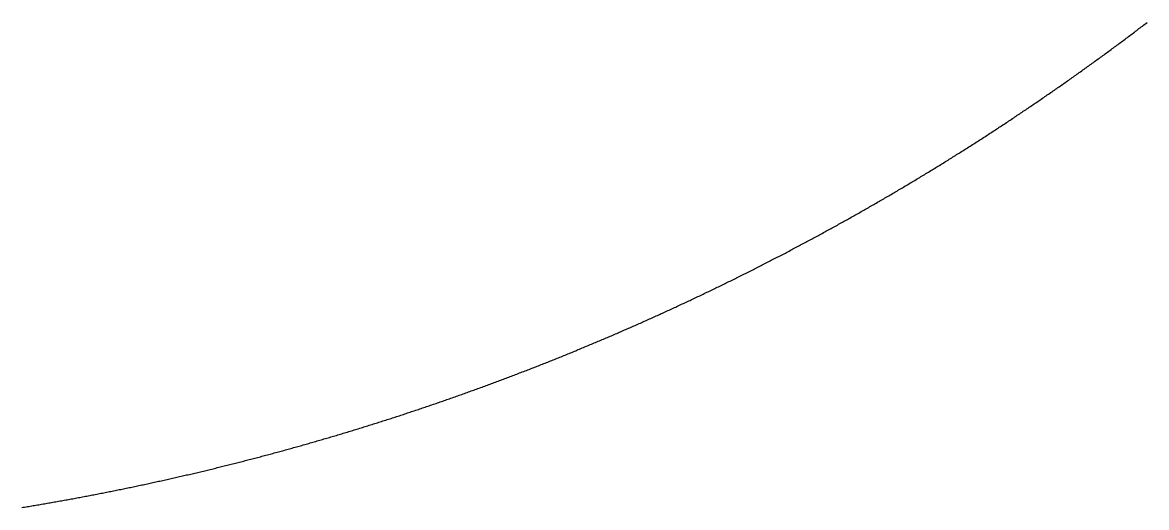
# Model space of a CAD drawing. Extents: x 6805096 to 46905100, y -25788412 to -58651.
# Drawn here: x 40894870 to 41650699, y -25766362 to -25440108 of the extents above; entities that cross this region are included whole.
import ezdxf

# ---------------------------------------------------------------- set-up
doc = ezdxf.new("R2010")
doc.units = 0

msp = doc.modelspace()

# ---------------------------------------------------------------- linework, layer by layer
at = {"layer": 'Layer 1'}
for p, q in [((41649533.241505, -25441295.399066), (41650310.693349, -25440701.822041)), ((41650310.693349, -25440701.822041), (41651087.839188, -25440107.765895)), ((41639398.62738, -25448968.267409), (41640180.036029, -25448380.925553)), ((41640180.036029, -25448380.925553), (41640961.141711, -25447793.103634)), ((41640961.141711, -25447793.103634), (41641741.944191, -25447204.801723)), ((41641741.944191, -25447204.801723), (41642522.443235, -25446616.019894)), ((41642522.443235, -25446616.019894), (41643302.638611, -25446026.758219)), ((41643302.638611, -25446026.758219), (41644082.530085, -25445437.016771)), ((41644082.530085, -25445437.016771), (41644862.117422, -25444846.795621)), ((41644862.117422, -25444846.795621), (41645641.400389, -25444256.094843)), ((41645641.400389, -25444256.094843), (41646420.378754, -25443664.91451)), ((41646420.378754, -25443664.91451), (41647199.052281, -25443073.254692)), ((41647199.052281, -25443073.254692), (41647977.420738, -25442481.115464)), ((41647977.420738, -25442481.115464), (41648755.483891, -25441888.496898)), ((41648755.483891, -25441888.496898), (41649533.241505, -25441295.399066)), ((41629212.851146, -25456559.992753), (41629998.17712, -25455978.898323)), ((41629998.17712, -25455978.898323), (41630783.203163, -25455397.322887)), ((41630783.203163, -25455397.322887), (41631567.929042, -25454815.266517)), ((41631567.929042, -25454815.266517), (41632352.354522, -25454232.729286)), ((41632352.354522, -25454232.729286), (41633136.479371, -25453649.711265)), ((41633136.479371, -25453649.711265), (41633920.303354, -25453066.212529)), ((41633920.303354, -25453066.212529), (41634703.826238, -25452482.233149)), ((41634703.826238, -25452482.233149), (41635487.04779, -25451897.773197)), ((41635487.04779, -25451897.773197), (41636269.967775, -25451312.832747)), ((41636269.967775, -25451312.832747), (41637052.58596, -25450727.41187)), ((41637052.58596, -25450727.41187), (41637834.902112, -25450141.51064)), ((41637834.902112, -25450141.51064), (41638616.915996, -25449555.129129)), ((41638616.915996, -25449555.129129), (41639398.62738, -25448968.267409)), ((41618976.426059, -25464070.41576), (41619765.629876, -25463495.581013)), ((41619765.629876, -25463495.581013), (41620554.5368, -25462920.264317)), ((41620554.5368, -25462920.264317), (41621343.146596, -25462344.465744)), ((41621343.146596, -25462344.465744), (41622131.459031, -25461768.185367)), ((41622131.459031, -25461768.185367), (41622919.473872, -25461191.423258)), ((41622919.473872, -25461191.423258), (41623707.190883, -25460614.179491)), ((41623707.190883, -25460614.179491), (41624494.609833, -25460036.454136)), ((41624494.609833, -25460036.454136), (41625281.730487, -25459458.247268)), ((41625281.730487, -25459458.247268), (41626068.552612, -25458879.558958)), ((41626068.552612, -25458879.558958), (41626855.075974, -25458300.389279)), ((41626855.075974, -25458300.389279), (41627641.300339, -25457720.738303)), ((41627641.300339, -25457720.738303), (41628427.225474, -25457140.606104)), ((41628427.225474, -25457140.606104), (41629212.851146, -25456559.992753)), ((41608689.865374, -25471499.377093), (41609482.907554, -25470930.814286)), ((41609482.907554, -25470930.814286), (41610275.655877, -25470361.768586)), ((41610275.655877, -25470361.768586), (41611068.11011, -25469792.240067)), ((41611068.11011, -25469792.240067), (41611860.270018, -25469222.228801)), ((41611860.270018, -25469222.228801), (41612652.135369, -25468651.734861)), ((41612652.135369, -25468651.734861), (41613443.705928, -25468080.758318)), ((41613443.705928, -25468080.758318), (41614234.981462, -25467509.299247)), ((41614234.981462, -25467509.299247), (41615025.961737, -25466937.357718)), ((41615025.961737, -25466937.357718), (41615816.646521, -25466364.933805)), ((41615816.646521, -25466364.933805), (41616607.035578, -25465792.02758)), ((41616607.035578, -25465792.02758), (41617397.128676, -25465218.639116)), ((41617397.128676, -25465218.639116), (41618186.925581, -25464644.768485)), ((41618186.925581, -25464644.768485), (41618976.426059, -25464070.41576)), ((41597556.550699, -25479408.512119), (41598353.682347, -25478846.717415)), ((41598353.682347, -25478846.717415), (41599150.523408, -25478284.438804)), ((41599150.523408, -25478284.438804), (41599947.073649, -25477721.676358)), ((41599947.073649, -25477721.676358), (41600743.332837, -25477158.430149)), ((41600743.332837, -25477158.430149), (41601539.300738, -25476594.700251)), ((41601539.300738, -25476594.700251), (41602334.977117, -25476030.486736)), ((41602334.977117, -25476030.486736), (41603130.361743, -25475465.789676)), ((41603130.361743, -25475465.789676), (41603925.45438, -25474900.609143)), ((41603925.45438, -25474900.609143), (41604720.254796, -25474334.945211)), ((41604720.254796, -25474334.945211), (41605514.762757, -25473768.797952)), ((41605514.762757, -25473768.797952), (41606308.978028, -25473202.167438)), ((41606308.978028, -25473202.167438), (41607102.900377, -25472635.053742)), ((41607102.900377, -25472635.053742), (41607896.529571, -25472067.456936)), ((41607896.529571, -25472067.456936), (41608689.865374, -25471499.377093)), ((41587167.502223, -25486667.774696), (41587968.390233, -25486112.277388)), ((41587968.390233, -25486112.277388), (41588768.990694, -25485556.29523)), ((41588768.990694, -25485556.29523), (41589569.303373, -25484999.828294)), ((41589569.303373, -25484999.828294), (41590369.328034, -25484442.876653)), ((41590369.328034, -25484442.876653), (41591169.064446, -25483885.44038)), ((41591169.064446, -25483885.44038), (41591968.512374, -25483327.519546)), ((41591968.512374, -25483327.519546), (41592767.671584, -25482769.114225)), ((41592767.671584, -25482769.114225), (41593566.541844, -25482210.224488)), ((41593566.541844, -25482210.224488), (41594365.122918, -25481650.850409)), ((41594365.122918, -25481650.850409), (41595163.414575, -25481090.99206)), ((41595163.414575, -25481090.99206), (41595961.41658, -25480530.649514)), ((41595961.41658, -25480530.649514), (41596759.128699, -25479969.822842)), ((41596759.128699, -25479969.822842), (41597556.550699, -25479408.512119)), ((41575925.008225, -25494393.787122), (41576729.897396, -25493845.085332)), ((41576729.897396, -25493845.085332), (41577534.502288, -25493295.897676)), ((41577534.502288, -25493295.897676), (41578338.822668, -25492746.224228)), ((41578338.822668, -25492746.224228), (41579142.858302, -25492196.065059)), ((41579142.858302, -25492196.065059), (41579946.608956, -25491645.420242)), ((41579946.608956, -25491645.420242), (41580750.074398, -25491094.289849)), ((41580750.074398, -25491094.289849), (41581553.254393, -25490542.673954)), ((41581553.254393, -25490542.673954), (41582356.148707, -25489990.572628)), ((41582356.148707, -25489990.572628), (41583158.757107, -25489437.985944)), ((41583158.757107, -25489437.985944), (41583961.07936, -25488884.913975)), ((41583961.07936, -25488884.913975), (41584763.115231, -25488331.356794)), ((41584763.115231, -25488331.356794), (41585564.864488, -25487777.314471)), ((41585564.864488, -25487777.314471), (41586366.326896, -25487222.787081)), ((41586366.326896, -25487222.787081), (41587167.502223, -25486667.774696)), ((41564626.841397, -25502024.555682), (41565435.685939, -25501482.663625)), ((41565435.685939, -25501482.663625), (41566244.249474, -25500940.284687)), ((41566244.249474, -25500940.284687), (41567052.531767, -25500397.418941)), ((41567052.531767, -25500397.418941), (41567860.532584, -25499854.066459)), ((41567860.532584, -25499854.066459), (41568668.251693, -25499310.227314)), ((41568668.251693, -25499310.227314), (41569475.688859, -25498765.901577)), ((41569475.688859, -25498765.901577), (41570282.843849, -25498221.089323)), ((41570282.843849, -25498221.089323), (41571089.71643, -25497675.790623)), ((41571089.71643, -25497675.790623), (41571896.306367, -25497130.005549)), ((41571896.306367, -25497130.005549), (41572702.613427, -25496583.734175)), ((41572702.613427, -25496583.734175), (41573508.637376, -25496036.976573)), ((41573508.637376, -25496036.976573), (41574314.377981, -25495489.732815)), ((41574314.377981, -25495489.732815), (41575119.835009, -25494942.002973)), ((41575119.835009, -25494942.002973), (41575925.008225, -25494393.787122)), ((41553273.642783, -25509559.88137), (41554086.396908, -25509024.813261)), ((41554086.396908, -25509024.813261), (41554898.873296, -25508489.257256)), ((41554898.873296, -25508489.257256), (41555711.071713, -25507953.213427)), ((41555711.071713, -25507953.213427), (41556522.991925, -25507416.681846)), ((41556522.991925, -25507416.681846), (41557334.633699, -25506879.662587)), ((41557334.633699, -25506879.662587), (41558145.996801, -25506342.155722)), ((41558145.996801, -25506342.155722), (41558957.080998, -25505804.161323)), ((41558957.080998, -25505804.161323), (41559767.886056, -25505265.679463)), ((41559767.886056, -25505265.679463), (41560578.41174, -25504726.710215)), ((41560578.41174, -25504726.710215), (41561388.657819, -25504187.25365)), ((41561388.657819, -25504187.25365), (41562198.624057, -25503647.309842)), ((41562198.624057, -25503647.309842), (41563008.310222, -25503106.878863)), ((41563008.310222, -25503106.878863), (41563817.71608, -25502565.960786)), ((41563817.71608, -25502565.960786), (41564626.841397, -25502024.555682)), ((41541866.053427, -25516999.565177), (41542682.671346, -25516471.33523)), ((41542682.671346, -25516471.33523), (41543499.014798, -25515942.616372)), ((41543499.014798, -25515942.616372), (41544315.08355, -25515413.408675)), ((41544315.08355, -25515413.408675), (41545130.877368, -25514883.712212)), ((41545130.877368, -25514883.712212), (41545946.396019, -25514353.527054)), ((41545946.396019, -25514353.527054), (41546761.639268, -25513822.853275)), ((41546761.639268, -25513822.853275), (41547576.606882, -25513291.690947)), ((41547576.606882, -25513291.690947), (41548391.298628, -25512760.040142)), ((41548391.298628, -25512760.040142), (41549205.714272, -25512227.900933)), ((41549205.714272, -25512227.900933), (41550019.85358, -25511695.273394)), ((41550019.85358, -25511695.273394), (41550833.716319, -25511162.157595)), ((41550833.716319, -25511162.157595), (41551647.302255, -25510628.55361)), ((41551647.302255, -25510628.55361), (41552460.611154, -25510094.46151)), ((41552460.611154, -25510094.46151), (41553273.642783, -25509559.88137)), ((41529584.007485, -25524864.295663), (41530404.714371, -25524343.408094)), ((41530404.714371, -25524343.408094), (41531225.150296, -25523822.030525)), ((41531225.150296, -25523822.030525), (41532045.315024, -25523300.163029)), ((41532045.315024, -25523300.163029), (41532865.208322, -25522777.805679)), ((41532865.208322, -25522777.805679), (41533684.829957, -25522254.958547)), ((41533684.829957, -25522254.958547), (41534504.179695, -25521731.621706)), ((41534504.179695, -25521731.621706), (41535323.257303, -25521207.795227)), ((41535323.257303, -25521207.795227), (41536142.062546, -25520683.479185)), ((41536142.062546, -25520683.479185), (41536960.595192, -25520158.67365)), ((41536960.595192, -25520158.67365), (41537778.855005, -25519633.378696)), ((41537778.855005, -25519633.378696), (41538596.841754, -25519107.594396)), ((41538596.841754, -25519107.594396), (41539414.555204, -25518581.320821)), ((41539414.555204, -25518581.320821), (41540231.995122, -25518054.558045)), ((41540231.995122, -25518054.558045), (41541049.161274, -25517527.306139)), ((41541049.161274, -25517527.306139), (41541866.053427, -25516999.565177)), ((41518065.790828, -25532105.231075), (41518890.266661, -25531591.211113)), ((41518890.266661, -25531591.211113), (41519714.474802, -25531076.700137)), ((41519714.474802, -25531076.700137), (41520538.415017, -25530561.698218)), ((41520538.415017, -25530561.698218), (41521362.087073, -25530046.20543)), ((41521362.087073, -25530046.20543), (41522185.490736, -25529530.221844)), ((41522185.490736, -25529530.221844), (41523008.625773, -25529013.747534)), ((41523008.625773, -25529013.747534), (41523831.49195, -25528496.782571)), ((41523831.49195, -25528496.782571), (41524654.089033, -25527979.327029)), ((41524654.089033, -25527979.327029), (41525476.416789, -25527461.380979)), ((41525476.416789, -25527461.380979), (41526298.474984, -25526942.944495)), ((41526298.474984, -25526942.944495), (41527120.263385, -25526424.017649)), ((41527120.263385, -25526424.017649), (41527941.781758, -25525904.600513)), ((41527941.781758, -25525904.600513), (41528763.029869, -25525384.693161)), ((41528763.029869, -25525384.693161), (41529584.007485, -25524864.295663)), ((41505666.689173, -25539756.559401), (41506495.15235, -25539249.913365)), ((41506495.15235, -25539249.913365), (41507323.351339, -25538742.775226)), ((41507323.351339, -25538742.775226), (41508151.285907, -25538235.145057)), ((41508151.285907, -25538235.145057), (41508978.95582, -25537727.022931)), ((41508978.95582, -25537727.022931), (41509806.360845, -25537218.408919)), ((41509806.360845, -25537218.408919), (41510633.500747, -25536709.303094)), ((41510633.500747, -25536709.303094), (41511460.375294, -25536199.70553)), ((41511460.375294, -25536199.70553), (41512286.984252, -25535689.616298)), ((41512286.984252, -25535689.616298), (41513113.327386, -25535179.035471)), ((41513113.327386, -25535179.035471), (41513939.404464, -25534667.963121)), ((41513939.404464, -25534667.963121), (41514765.215252, -25534156.399322)), ((41514765.215252, -25534156.399322), (41515590.759516, -25533644.344145)), ((41515590.759516, -25533644.344145), (41516416.037022, -25533131.797663)), ((41516416.037022, -25533131.797663), (41517241.047538, -25532618.759949)), ((41517241.047538, -25532618.759949), (41518065.790828, -25532105.231075)), ((41493208.19786, -25547297.148302), (41494040.595818, -25546797.892509)), ((41494040.595818, -25546797.892509), (41494872.733092, -25546298.143526)), ((41494872.733092, -25546298.143526), (41495704.609449, -25545797.901425)), ((41495704.609449, -25545797.901425), (41496536.224656, -25545297.166278)), ((41496536.224656, -25545297.166278), (41497367.578478, -25544795.938158)), ((41497367.578478, -25544795.938158), (41498198.670683, -25544294.217138)), ((41498198.670683, -25544294.217138), (41499029.501036, -25543792.00329)), ((41499029.501036, -25543792.00329), (41499860.069304, -25543289.296686)), ((41499860.069304, -25543289.296686), (41500690.375253, -25542786.0974)), ((41500690.375253, -25542786.0974), (41501520.41865, -25542282.405503)), ((41501520.41865, -25542282.405503), (41502350.199261, -25541778.221068)), ((41502350.199261, -25541778.221068), (41503179.716852, -25541273.544168)), ((41503179.716852, -25541273.544168), (41504008.97119, -25540768.374875)), ((41504008.97119, -25540768.374875), (41504837.962042, -25540262.713262)), ((41504837.962042, -25540262.713262), (41505666.689173, -25539756.559401)), ((41480691.105346, -25554726.753005), (41481527.385521, -25554234.903774)), ((41481527.385521, -25554234.903774), (41482363.408516, -25553742.560264)), ((41482363.408516, -25553742.560264), (41483199.174099, -25553249.722549)), ((41483199.174099, -25553249.722549), (41484034.682035, -25552756.3907)), ((41484034.682035, -25552756.3907), (41484869.932092, -25552262.56479)), ((41484869.932092, -25552262.56479), (41485704.924035, -25551768.244893)), ((41485704.924035, -25551768.244893), (41486539.65763, -25551273.431079)), ((41486539.65763, -25551273.431079), (41487374.132645, -25550778.123422)), ((41487374.132645, -25550778.123422), (41488208.348845, -25550282.321994)), ((41488208.348845, -25550282.321994), (41489042.305997, -25549786.026868)), ((41489042.305997, -25549786.026868), (41489876.003868, -25549289.238116)), ((41489876.003868, -25549289.238116), (41490709.442223, -25548791.955811)), ((41490709.442223, -25548791.955811), (41491542.620829, -25548294.180025)), ((41491542.620829, -25548294.180025), (41492375.539453, -25547795.910831)), ((41492375.539453, -25547795.910831), (41493208.19786, -25547297.148302)), ((41467275.836817, -25562529.059651), (41468116.200086, -25562045.128739)), ((41468116.200086, -25562045.128739), (41468956.309914, -25561560.702387)), ((41468956.309914, -25561560.702387), (41469796.166067, -25561075.78067)), ((41469796.166067, -25561075.78067), (41470635.768312, -25560590.363658)), ((41470635.768312, -25560590.363658), (41471475.116414, -25560104.451426)), ((41471475.116414, -25560104.451426), (41472314.210141, -25559618.044044)), ((41472314.210141, -25559618.044044), (41473153.049258, -25559131.141587)), ((41473153.049258, -25559131.141587), (41473991.633533, -25558643.744125)), ((41473991.633533, -25558643.744125), (41474829.96273, -25558155.851733)), ((41474829.96273, -25558155.851733), (41475668.036618, -25557667.464482)), ((41475668.036618, -25557667.464482), (41476505.854962, -25557178.582444)), ((41476505.854962, -25557178.582444), (41477343.417528, -25556689.205694)), ((41477343.417528, -25556689.205694), (41478180.724083, -25556199.334302)), ((41478180.724083, -25556199.334302), (41479017.774393, -25555708.968341)), ((41479017.774393, -25555708.968341), (41479854.568226, -25555218.107885)), ((41479854.568226, -25555218.107885), (41480691.105346, -25554726.753005)), ((41454640.133681, -25569728.521359), (41455484.270536, -25569252.030732)), ((41455484.270536, -25569252.030732), (41456328.157454, -25568775.043579)), ((41456328.157454, -25568775.043579), (41457171.794201, -25568297.559971)), ((41457171.794201, -25568297.559971), (41458015.180543, -25567819.579982)), ((41458015.180543, -25567819.579982), (41458858.316248, -25567341.103683)), ((41458858.316248, -25567341.103683), (41459701.201082, -25566862.131148)), ((41459701.201082, -25566862.131148), (41460543.83481, -25566382.662449)), ((41460543.83481, -25566382.662449), (41461386.217199, -25565902.697658)), ((41461386.217199, -25565902.697658), (41462228.348016, -25565422.236848)), ((41462228.348016, -25565422.236848), (41463070.227027, -25564941.280092)), ((41463070.227027, -25564941.280092), (41463911.853999, -25564459.827462)), ((41463911.853999, -25564459.827462), (41464753.228697, -25563977.87903)), ((41464753.228697, -25563977.87903), (41465594.350889, -25563495.434869)), ((41465594.350889, -25563495.434869), (41466435.22034, -25563012.495052)), ((41466435.22034, -25563012.495052), (41467275.836817, -25562529.059651)), ((41441100.1432, -25577284.784572), (41441948.247276, -25576816.248236)), ((41441948.247276, -25576816.248236), (41442796.105152, -25576347.214213)), ((41442796.105152, -25576347.214213), (41443643.716595, -25575877.682576)), ((41443643.716595, -25575877.682576), (41444491.081373, -25575407.653396)), ((41444491.081373, -25575407.653396), (41445338.19925, -25574937.126747)), ((41445338.19925, -25574937.126747), (41446185.069993, -25574466.102701)), ((41446185.069993, -25574466.102701), (41447031.693369, -25573994.58133)), ((41447031.693369, -25573994.58133), (41447878.069145, -25573522.562708)), ((41447878.069145, -25573522.562708), (41448724.197085, -25573050.046906)), ((41448724.197085, -25573050.046906), (41449570.076958, -25572577.033997)), ((41449570.076958, -25572577.033997), (41450415.708529, -25572103.524053)), ((41450415.708529, -25572103.524053), (41451261.091565, -25571629.517148)), ((41451261.091565, -25571629.517148), (41452106.225831, -25571155.013353)), ((41452106.225831, -25571155.013353), (41452951.111095, -25570680.012742)), ((41452951.111095, -25570680.012742), (41453795.747123, -25570204.515386)), ((41453795.747123, -25570204.515386), (41454640.133681, -25569728.521359)), ((41426644.931817, -25585173.685875), (41427497.185535, -25584713.621316)), ((41427497.185535, -25584713.621316), (41428349.197026, -25584253.057838)), ((41428349.197026, -25584253.057838), (41429200.966055, -25583791.995512)), ((41429200.966055, -25583791.995512), (41430052.492389, -25583330.434411)), ((41430052.492389, -25583330.434411), (41430903.775795, -25582868.374607)), ((41430903.775795, -25582868.374607), (41431754.816038, -25582405.816174)), ((41431754.816038, -25582405.816174), (41432605.612886, -25581942.759183)), ((41432605.612886, -25581942.759183), (41433456.166104, -25581479.203707)), ((41433456.166104, -25581479.203707), (41434306.47546, -25581015.149819)), ((41434306.47546, -25581015.149819), (41435156.540719, -25580550.597591)), ((41435156.540719, -25580550.597591), (41436006.361647, -25580085.547096)), ((41436006.361647, -25580085.547096), (41436855.938012, -25579619.998406)), ((41436855.938012, -25579619.998406), (41437705.269579, -25579153.951594)), ((41437705.269579, -25579153.951594), (41438554.356115, -25578687.406732)), ((41438554.356115, -25578687.406732), (41439403.197386, -25578220.363892)), ((41439403.197386, -25578220.363892), (41440251.793159, -25577752.823148)), ((41440251.793159, -25577752.823148), (41441100.1432, -25577284.784572)), ((41412976.11999, -25592466.806504), (41413832.21758, -25592014.73453)), ((41413832.21758, -25592014.73453), (41414688.076679, -25591562.162475)), ((41414688.076679, -25591562.162475), (41415543.697056, -25591109.090412)), ((41415543.697056, -25591109.090412), (41416399.078475, -25590655.518414)), ((41416399.078475, -25590655.518414), (41417254.220703, -25590201.446553)), ((41417254.220703, -25590201.446553), (41418109.123507, -25589746.874902)), ((41418109.123507, -25589746.874902), (41418963.786654, -25589291.803533)), ((41418963.786654, -25589291.803533), (41419818.209908, -25588836.232518)), ((41419818.209908, -25588836.232518), (41420672.393038, -25588380.161931)), ((41420672.393038, -25588380.161931), (41421526.335809, -25587923.591843)), ((41421526.335809, -25587923.591843), (41422380.037987, -25587466.522328)), ((41422380.037987, -25587466.522328), (41423233.49934, -25587008.953458)), ((41423233.49934, -25587008.953458), (41424086.719632, -25586550.885305)), ((41424086.719632, -25586550.885305), (41424939.698632, -25586092.317942)), ((41424939.698632, -25586092.317942), (41425792.436105, -25585633.251441)), ((41425792.436105, -25585633.251441), (41426644.931817, -25585173.685875)), ((41398386.198399, -25600075.447485), (41399246.314572, -25599631.887975)), ((41399246.314572, -25599631.887975), (41400106.196227, -25599187.827151)), ((41400106.196227, -25599187.827151), (41400965.84313, -25598743.265086)), ((41400965.84313, -25598743.265086), (41401825.255048, -25598298.201853)), ((41401825.255048, -25598298.201853), (41402684.431746, -25597852.637524)), ((41402684.431746, -25597852.637524), (41403543.372991, -25597406.572172)), ((41403543.372991, -25597406.572172), (41404402.07855, -25596960.005869)), ((41404402.07855, -25596960.005869), (41405260.548189, -25596512.938688)), ((41405260.548189, -25596512.938688), (41406118.781674, -25596065.370701)), ((41406118.781674, -25596065.370701), (41406976.778772, -25595617.301981)), ((41406976.778772, -25595617.301981), (41407834.539249, -25595168.7326)), ((41407834.539249, -25595168.7326), (41408692.062872, -25594719.662631)), ((41408692.062872, -25594719.662631), (41409549.349406, -25594270.092147)), ((41409549.349406, -25594270.092147), (41410406.398619, -25593820.02122)), ((41410406.398619, -25593820.02122), (41411263.210276, -25593369.449922)), ((41411263.210276, -25593369.449922), (41412119.784145, -25592918.378326)), ((41412119.784145, -25592918.378326), (41412976.11999, -25592466.806504)), ((41383728.568519, -25607539.187944), (41384592.635761, -25607104.161857)), ((41384592.635761, -25607104.161857), (41385456.472456, -25606668.633223)), ((41385456.472456, -25606668.633223), (41386320.07837, -25606232.602116)), ((41386320.07837, -25606232.602116), (41387183.453271, -25605796.068608)), ((41387183.453271, -25605796.068608), (41388046.596924, -25605359.032771)), ((41388046.596924, -25605359.032771), (41388909.509095, -25604921.494677)), ((41388909.509095, -25604921.494677), (41389772.189552, -25604483.454401)), ((41389772.189552, -25604483.454401), (41390634.63806, -25604044.912012)), ((41390634.63806, -25604044.912012), (41391496.854385, -25603605.867586)), ((41391496.854385, -25603605.867586), (41392358.838295, -25603166.321193)), ((41392358.838295, -25603166.321193), (41393220.589556, -25602726.272907)), ((41393220.589556, -25602726.272907), (41394082.107933, -25602285.722799)), ((41394082.107933, -25602285.722799), (41394943.393194, -25601844.670943)), ((41394943.393194, -25601844.670943), (41395804.445105, -25601403.117411)), ((41395804.445105, -25601403.117411), (41396665.263432, -25600961.062276)), ((41396665.263432, -25600961.062276), (41397525.847941, -25600518.50561)), ((41397525.847941, -25600518.50561), (41398386.198399, -25600075.447485)), ((41368136.20097, -25615283.639418), (41369004.378108, -25614857.671566)), ((41369004.378108, -25614857.671566), (41369872.328903, -25614431.199862)), ((41369872.328903, -25614431.199862), (41370740.053123, -25614004.224379)), ((41370740.053123, -25614004.224379), (41371607.550534, -25613576.745189)), ((41371607.550534, -25613576.745189), (41372474.820903, -25613148.762365)), ((41372474.820903, -25613148.762365), (41373341.863995, -25612720.275979)), ((41373341.863995, -25612720.275979), (41374208.679577, -25612291.286105)), ((41374208.679577, -25612291.286105), (41375075.267416, -25611861.792813)), ((41375075.267416, -25611861.792813), (41375941.627278, -25611431.796178)), ((41375941.627278, -25611431.796178), (41376807.758929, -25611001.296271)), ((41376807.758929, -25611001.296271), (41377673.662136, -25610570.293165)), ((41377673.662136, -25610570.293165), (41378539.336665, -25610138.786933)), ((41378539.336665, -25610138.786933), (41379404.782282, -25609706.777647)), ((41379404.782282, -25609706.777647), (41380269.998754, -25609274.265379)), ((41380269.998754, -25609274.265379), (41381134.985848, -25608841.250202)), ((41381134.985848, -25608841.250202), (41381999.743328, -25608407.732189)), ((41381999.743328, -25608407.732189), (41382864.270963, -25607973.711412)), ((41382864.270963, -25607973.711412), (41383728.568519, -25607539.187944)), ((41352470.574379, -25622864.819431), (41353342.785719, -25622447.933312)), ((41353342.785719, -25622447.933312), (41354214.774923, -25622030.542036)), ((41354214.774923, -25622030.542036), (41355086.541757, -25621612.645675)), ((41355086.541757, -25621612.645675), (41355958.085987, -25621194.244302)), ((41355958.085987, -25621194.244302), (41356829.40738, -25620775.337989)), ((41356829.40738, -25620775.337989), (41357700.505701, -25620355.926809)), ((41357700.505701, -25620355.926809), (41358571.380717, -25619936.010835)), ((41358571.380717, -25619936.010835), (41359442.032195, -25619515.590138)), ((41359442.032195, -25619515.590138), (41360312.459902, -25619094.664792)), ((41360312.459902, -25619094.664792), (41361182.663602, -25618673.234869)), ((41361182.663602, -25618673.234869), (41362052.643063, -25618251.300442)), ((41362052.643063, -25618251.300442), (41362922.398052, -25617828.861583)), ((41362922.398052, -25617828.861583), (41363791.928334, -25617405.918364)), ((41363791.928334, -25617405.918364), (41364661.233676, -25616982.470858)), ((41364661.233676, -25616982.470858), (41365530.313844, -25616558.519139)), ((41365530.313844, -25616558.519139), (41366399.168605, -25616134.063277)), ((41366399.168605, -25616134.063277), (41367267.797725, -25615709.103346)), ((41367267.797725, -25615709.103346), (41368136.20097, -25615283.639418)), ((41336733.051195, -25630282.305019), (41337609.221047, -25629874.524131)), ((41337609.221047, -25629874.524131), (41338485.172968, -25629466.23678)), ((41338485.172968, -25629466.23678), (41339360.906724, -25629057.443039)), ((41339360.906724, -25629057.443039), (41340236.422081, -25628648.142981)), ((41340236.422081, -25628648.142981), (41341111.718806, -25628238.336677)), ((41341111.718806, -25628238.336677), (41341986.796664, -25627828.024201)), ((41341986.796664, -25627828.024201), (41342861.655423, -25627417.205625)), ((41342861.655423, -25627417.205625), (41343736.294849, -25627005.881022)), ((41343736.294849, -25627005.881022), (41344610.714707, -25626594.050463)), ((41344610.714707, -25626594.050463), (41345484.914766, -25626181.714023)), ((41345484.914766, -25626181.714023), (41346358.89479, -25625768.871772)), ((41346358.89479, -25625768.871772), (41347232.654546, -25625355.523784)), ((41347232.654546, -25625355.523784), (41348106.193801, -25624941.670131)), ((41348106.193801, -25624941.670131), (41348979.512321, -25624527.310885)), ((41348979.512321, -25624527.310885), (41349852.609872, -25624112.44612)), ((41349852.609872, -25624112.44612), (41350725.486221, -25623697.075908)), ((41350725.486221, -25623697.075908), (41351598.141135, -25623281.200321)), ((41351598.141135, -25623281.200321), (41352470.574379, -25622864.819431)), ((41320044.727705, -25637933.817533), (41320924.993871, -25637535.673215)), ((41320924.993871, -25637535.673215), (41321805.046543, -25637137.021056)), ((41321805.046543, -25637137.021056), (41322684.885489, -25636737.861129)), ((41322684.885489, -25636737.861129), (41323564.510475, -25636338.193507)), ((41323564.510475, -25636338.193507), (41324443.921268, -25635938.018261)), ((41324443.921268, -25635938.018261), (41325323.117633, -25635537.335465)), ((41325323.117633, -25635537.335465), (41326202.099337, -25635136.145191)), ((41326202.099337, -25635136.145191), (41327080.866146, -25634734.447511)), ((41327080.866146, -25634734.447511), (41327959.417828, -25634332.242499)), ((41327959.417828, -25634332.242499), (41328837.754147, -25633929.530226)), ((41328837.754147, -25633929.530226), (41329715.874871, -25633526.310765)), ((41329715.874871, -25633526.310765), (41330593.779766, -25633122.584189)), ((41330593.779766, -25633122.584189), (41331471.468599, -25632718.35057)), ((41331471.468599, -25632718.35057), (41332348.941135, -25632313.609981)), ((41332348.941135, -25632313.609981), (41333226.197141, -25631908.362494)), ((41333226.197141, -25631908.362494), (41334103.236384, -25631502.608182)), ((41334103.236384, -25631502.608182), (41334980.058629, -25631096.347117)), ((41334980.058629, -25631096.347117), (41335856.663644, -25630689.579371)), ((41335856.663644, -25630689.579371), (41336733.051195, -25630282.305019)), ((41303279.417626, -25645401.973408), (41304163.695768, -25645013.491841)), ((41304163.695768, -25645013.491841), (41305047.764857, -25644624.501055)), ((41305047.764857, -25644624.501055), (41305931.624658, -25644235.001123)), ((41305931.624658, -25644235.001123), (41306815.274938, -25643844.992118)), ((41306815.274938, -25643844.992118), (41307698.715462, -25643454.474112)), ((41307698.715462, -25643454.474112), (41308581.945998, -25643063.447177)), ((41308581.945998, -25643063.447177), (41309464.966312, -25642671.911386)), ((41309464.966312, -25642671.911386), (41310347.77617, -25642279.866812)), ((41310347.77617, -25642279.866812), (41311230.375338, -25641887.313527)), ((41311230.375338, -25641887.313527), (41312112.763583, -25641494.251604)), ((41312112.763583, -25641494.251604), (41312994.940672, -25641100.681115)), ((41312994.940672, -25641100.681115), (41313876.90637, -25640706.602132)), ((41313876.90637, -25640706.602132), (41314758.660444, -25640312.014729)), ((41314758.660444, -25640312.014729), (41315640.202661, -25639916.918977)), ((41315640.202661, -25639916.918977), (41316521.532787, -25639521.31495)), ((41316521.532787, -25639521.31495), (41317402.650587, -25639125.202719)), ((41317402.650587, -25639125.202719), (41318283.55583, -25638728.582358)), ((41318283.55583, -25638728.582358), (41319164.24828, -25638331.453938)), ((41319164.24828, -25638331.453938), (41320044.727705, -25637933.817533)), ((41285550.313166, -25653064.557159), (41286438.723332, -25652686.275193)), ((41286438.723332, -25652686.275193), (41287326.929117, -25652307.482559)), ((41287326.929117, -25652307.482559), (41288214.930286, -25651928.179328)), ((41288214.930286, -25651928.179328), (41289102.726606, -25651548.365573)), ((41289102.726606, -25651548.365573), (41289990.317843, -25651168.041367)), ((41289990.317843, -25651168.041367), (41290877.703765, -25650787.206781)), ((41290877.703765, -25650787.206781), (41291764.884136, -25650405.86189)), ((41291764.884136, -25650405.86189), (41292651.858724, -25650024.006764)), ((41292651.858724, -25650024.006764), (41293538.627294, -25649641.641477)), ((41293538.627294, -25649641.641477), (41294425.189614, -25649258.766101)), ((41294425.189614, -25649258.766101), (41295311.54545, -25648875.380708)), ((41295311.54545, -25648875.380708), (41296197.694567, -25648491.485372)), ((41296197.694567, -25648491.485372), (41297083.636733, -25648107.080165)), ((41297083.636733, -25648107.080165), (41297969.371714, -25647722.165158)), ((41297969.371714, -25647722.165158), (41298854.899276, -25647336.740426)), ((41298854.899276, -25647336.740426), (41299740.219185, -25646950.806039)), ((41299740.219185, -25646950.806039), (41300625.331208, -25646564.362072)), ((41300625.331208, -25646564.362072), (41301510.235112, -25646177.408596)), ((41301510.235112, -25646177.408596), (41302394.930662, -25645789.945684)), ((41302394.930662, -25645789.945684), (41303279.417626, -25645401.973408)), ((41267739.549422, -25660522.844269), (41268631.998166, -25660154.790915)), ((41268631.998166, -25660154.790915), (41269524.2472, -25659786.225442)), ((41269524.2472, -25659786.225442), (41270416.296291, -25659417.147922)), ((41270416.296291, -25659417.147922), (41271308.145205, -25659047.558427)), ((41271308.145205, -25659047.558427), (41272199.793709, -25658677.457031)), ((41272199.793709, -25658677.457031), (41273091.241569, -25658306.843805)), ((41273091.241569, -25658306.843805), (41273982.488551, -25657935.718822)), ((41273982.488551, -25657935.718822), (41274873.534422, -25657564.082154)), ((41274873.534422, -25657564.082154), (41275764.378948, -25657191.933875)), ((41275764.378948, -25657191.933875), (41276655.021896, -25656819.274056)), ((41276655.021896, -25656819.274056), (41277545.463032, -25656446.102771)), ((41277545.463032, -25656446.102771), (41278435.702122, -25656072.420091)), ((41278435.702122, -25656072.420091), (41279325.738933, -25655698.226089)), ((41279325.738933, -25655698.226089), (41280215.573231, -25655323.520838)), ((41280215.573231, -25655323.520838), (41281105.204782, -25654948.30441)), ((41281105.204782, -25654948.30441), (41281994.633354, -25654572.576878)), ((41281994.633354, -25654572.576878), (41282883.858711, -25654196.338315)), ((41282883.858711, -25654196.338315), (41283772.880622, -25653819.588792)), ((41283772.880622, -25653819.588792), (41284661.698851, -25653442.328382)), ((41284661.698851, -25653442.328382), (41285550.313166, -25653064.557159)), ((41248952.406651, -25668133.536627), (41249848.995328, -25667776.254538)), ((41249848.995328, -25667776.254538), (41250745.389202, -25667418.458807)), ((41250745.389202, -25667418.458807), (41251641.588039, -25667060.149505)), ((41251641.588039, -25667060.149505), (41252537.591605, -25666701.326706)), ((41252537.591605, -25666701.326706), (41253433.399666, -25666341.990481)), ((41253433.399666, -25666341.990481), (41254329.01199, -25665982.140904)), ((41254329.01199, -25665982.140904), (41255224.428342, -25665621.778047)), ((41255224.428342, -25665621.778047), (41256119.648488, -25665260.901983)), ((41256119.648488, -25665260.901983), (41257014.672196, -25664899.512784)), ((41257014.672196, -25664899.512784), (41257909.499232, -25664537.610522)), ((41257909.499232, -25664537.610522), (41258804.129361, -25664175.195271)), ((41258804.129361, -25664175.195271), (41259698.56235, -25663812.267102)), ((41259698.56235, -25663812.267102), (41260592.797967, -25663448.826088)), ((41260592.797967, -25663448.826088), (41261486.835976, -25663084.872303)), ((41261486.835976, -25663084.872303), (41262380.676145, -25662720.405817)), ((41262380.676145, -25662720.405817), (41263274.318239, -25662355.426704)), ((41263274.318239, -25662355.426704), (41264167.762026, -25661989.935036)), ((41264167.762026, -25661989.935036), (41265061.007271, -25661623.930886)), ((41265061.007271, -25661623.930886), (41265954.053741, -25661257.414327)), ((41265954.053741, -25661257.414327), (41266846.901203, -25660890.38543)), ((41266846.901203, -25660890.38543), (41267739.549422, -25660522.844269)), ((41229178.643289, -25675863.64422), (41230079.458539, -25675517.680617)), ((41230079.458539, -25675517.680617), (41230980.084126, -25675171.201776)), ((41230980.084126, -25675171.201776), (41231880.519815, -25674824.207769)), ((41231880.519815, -25674824.207769), (41232780.765372, -25674476.698669)), ((41232780.765372, -25674476.698669), (41233680.820565, -25674128.674548)), ((41233680.820565, -25674128.674548), (41234580.68516, -25673780.13548)), ((41234580.68516, -25673780.13548), (41235480.358922, -25673431.081535)), ((41235480.358922, -25673431.081535), (41236379.841619, -25673081.512788)), ((41236379.841619, -25673081.512788), (41237279.133016, -25672731.429311)), ((41237279.133016, -25672731.429311), (41238178.232881, -25672380.831175)), ((41238178.232881, -25672380.831175), (41239077.140979, -25672029.718454)), ((41239077.140979, -25672029.718454), (41239975.857077, -25671678.09122)), ((41239975.857077, -25671678.09122), (41240874.380941, -25671325.949546)), ((41240874.380941, -25671325.949546), (41241772.712337, -25670973.293504)), ((41241772.712337, -25670973.293504), (41242670.851033, -25670620.123166)), ((41242670.851033, -25670620.123166), (41243568.796794, -25670266.438606)), ((41243568.796794, -25670266.438606), (41244466.549387, -25669912.239896)), ((41244466.549387, -25669912.239896), (41245364.108578, -25669557.527107)), ((41245364.108578, -25669557.527107), (41246261.474133, -25669202.300314)), ((41246261.474133, -25669202.300314), (41247158.64582, -25668846.559588)), ((41247158.64582, -25668846.559588), (41248055.623403, -25668490.305001)), ((41248055.623403, -25668490.305001), (41248952.406651, -25668133.536627)), ((41209313.195628, -25683344.341448), (41210218.124382, -25683009.731433)), ((41210218.124382, -25683009.731433), (41211122.86861, -25682674.604584)), ((41211122.86861, -25682674.604584), (41212027.428081, -25682338.960974)), ((41212027.428081, -25682338.960974), (41212931.80256, -25682002.800675)), ((41212931.80256, -25682002.800675), (41213835.991814, -25681666.12376)), ((41213835.991814, -25681666.12376), (41214739.995609, -25681328.930302)), ((41214739.995609, -25681328.930302), (41215643.813712, -25680991.220373)), ((41215643.813712, -25680991.220373), (41216547.445888, -25680652.994045)), ((41216547.445888, -25680652.994045), (41217450.891905, -25680314.251391)), ((41217450.891905, -25680314.251391), (41218354.151528, -25679974.992483)), ((41218354.151528, -25679974.992483), (41219257.224524, -25679635.217395)), ((41219257.224524, -25679635.217395), (41220160.11066, -25679294.926198)), ((41220160.11066, -25679294.926198), (41221062.809701, -25678954.118965)), ((41221062.809701, -25678954.118965), (41221965.321415, -25678612.795769)), ((41221965.321415, -25678612.795769), (41222867.645567, -25678270.956682)), ((41222867.645567, -25678270.956682), (41223769.781924, -25677928.601776)), ((41223769.781924, -25677928.601776), (41224671.730253, -25677585.731125)), ((41224671.730253, -25677585.731125), (41225573.490319, -25677242.344801)), ((41225573.490319, -25677242.344801), (41226475.061889, -25676898.442875)), ((41226475.061889, -25676898.442875), (41227376.44473, -25676554.025422)), ((41227376.44473, -25676554.025422), (41228277.638608, -25676209.092513)), ((41228277.638608, -25676209.092513), (41229178.643289, -25675863.64422)), ((41188449.442882, -25690897.558888), (41189358.551218, -25690574.856065)), ((41189358.551218, -25690574.856065), (41190267.480404, -25690251.63474)), ((41190267.480404, -25690251.63474), (41191176.230205, -25689927.894986)), ((41191176.230205, -25689927.894986), (41192084.800387, -25689603.636875)), ((41192084.800387, -25689603.636875), (41192993.190717, -25689278.86048)), ((41192993.190717, -25689278.86048), (41193901.400961, -25688953.565873)), ((41193901.400961, -25688953.565873), (41194809.430886, -25688627.753127)), ((41194809.430886, -25688627.753127), (41195717.280259, -25688301.422314)), ((41195717.280259, -25688301.422314), (41196624.948844, -25687974.573507)), ((41196624.948844, -25687974.573507), (41197532.43641, -25687647.206779)), ((41197532.43641, -25687647.206779), (41198439.742721, -25687319.322202)), ((41198439.742721, -25687319.322202), (41199346.867545, -25686990.919848)), ((41199346.867545, -25686990.919848), (41200253.810649, -25686661.99979)), ((41200253.810649, -25686661.99979), (41201160.571797, -25686332.562101)), ((41201160.571797, -25686332.562101), (41202067.150757, -25686002.606853)), ((41202067.150757, -25686002.606853), (41202973.547296, -25685672.134118)), ((41202973.547296, -25685672.134118), (41203879.761179, -25685341.143969)), ((41203879.761179, -25685341.143969), (41204785.792173, -25685009.636479)), ((41204785.792173, -25685009.636479), (41205691.640044, -25684677.611721)), ((41205691.640044, -25684677.611721), (41206597.304558, -25684345.069766)), ((41206597.304558, -25684345.069766), (41207502.785483, -25684012.010687)), ((41207502.785483, -25684012.010687), (41208408.082584, -25683678.434557)), ((41208408.082584, -25683678.434557), (41209313.195628, -25683344.341448)), ((41166577.704829, -25698486.687552), (41167491.042711, -25698176.450528)), ((41167491.042711, -25698176.450528), (41168404.207048, -25697865.693263)), ((41168404.207048, -25697865.693263), (41169317.197607, -25697554.415827)), ((41169317.197607, -25697554.415827), (41170230.014155, -25697242.618294)), ((41170230.014155, -25697242.618294), (41171142.656457, -25696930.300736)), ((41171142.656457, -25696930.300736), (41172055.12428, -25696617.463226)), ((41172055.12428, -25696617.463226), (41172967.417391, -25696304.105837)), ((41172967.417391, -25696304.105837), (41173879.535555, -25695990.22864)), ((41173879.535555, -25695990.22864), (41174791.47854, -25695675.831708)), ((41174791.47854, -25695675.831708), (41175703.246112, -25695360.915114)), ((41175703.246112, -25695360.915114), (41176614.838036, -25695045.478931)), ((41176614.838036, -25695045.478931), (41177526.25408, -25694729.523231)), ((41177526.25408, -25694729.523231), (41178437.494009, -25694413.048085)), ((41178437.494009, -25694413.048085), (41179348.557591, -25694096.053568)), ((41179348.557591, -25694096.053568), (41180259.444591, -25693778.539751)), ((41180259.444591, -25693778.539751), (41181170.154777, -25693460.506708)), ((41181170.154777, -25693460.506708), (41182080.687913, -25693141.95451)), ((41182080.687913, -25693141.95451), (41182991.043767, -25692822.883229)), ((41182991.043767, -25692822.883229), (41183901.222106, -25692503.29294)), ((41183901.222106, -25692503.29294), (41184811.222694, -25692183.183713)), ((41184811.222694, -25692183.183713), (41185721.0453, -25691862.555622)), ((41185721.0453, -25691862.555622), (41186630.689689, -25691541.408739)), ((41186630.689689, -25691541.408739), (41187540.155627, -25691219.743137)), ((41187540.155627, -25691219.743137), (41188449.442882, -25690897.558888)), ((41144606.139739, -25705776.114838), (41145523.572602, -25705478.385389)), ((41145523.572602, -25705478.385389), (41146440.837528, -25705180.133957)), ((41146440.837528, -25705180.133957), (41147357.934282, -25704881.360615)), ((41147357.934282, -25704881.360615), (41148274.862632, -25704582.065434)), ((41148274.862632, -25704582.065434), (41149191.622343, -25704282.248488)), ((41149191.622343, -25704282.248488), (41150108.213182, -25703981.90985)), ((41150108.213182, -25703981.90985), (41151024.634915, -25703681.049591)), ((41151024.634915, -25703681.049591), (41151940.887309, -25703379.667784)), ((41151940.887309, -25703379.667784), (41152856.97013, -25703077.764502)), ((41152856.97013, -25703077.764502), (41153772.883144, -25702775.339817)), ((41153772.883144, -25702775.339817), (41154688.626119, -25702472.393801)), ((41154688.626119, -25702472.393801), (41155604.198819, -25702168.926529)), ((41155604.198819, -25702168.926529), (41156519.601012, -25701864.938071)), ((41156519.601012, -25701864.938071), (41157434.832464, -25701560.4285)), ((41157434.832464, -25701560.4285), (41158349.892941, -25701255.397889)), ((41158349.892941, -25701255.397889), (41159264.78221, -25700949.846311)), ((41159264.78221, -25700949.846311), (41160179.500037, -25700643.773837)), ((41160179.500037, -25700643.773837), (41161094.046188, -25700337.180541)), ((41161094.046188, -25700337.180541), (41162008.420431, -25700030.066495)), ((41162008.420431, -25700030.066495), (41162922.62253, -25699722.431771)), ((41162922.62253, -25699722.431771), (41163836.652254, -25699414.276442)), ((41163836.652254, -25699414.276442), (41164750.509367, -25699105.600581)), ((41164750.509367, -25699105.600581), (41165664.193637, -25698796.40426)), ((41165664.193637, -25698796.40426), (41166577.704829, -25698486.687552)), ((41120694.704502, -25713333.626904), (41121616.421745, -25713049.494469)), ((41121616.421745, -25713049.494469), (41122537.977124, -25712764.838164)), ((41122537.977124, -25712764.838164), (41123459.370406, -25712479.658064)), ((41123459.370406, -25712479.658064), (41124380.601358, -25712193.954239)), ((41124380.601358, -25712193.954239), (41125301.669744, -25711907.726764)), ((41125301.669744, -25711907.726764), (41126222.575333, -25711620.975711)), ((41126222.575333, -25711620.975711), (41127143.31789, -25711333.701151)), ((41127143.31789, -25711333.701151), (41128063.897182, -25711045.903158)), ((41128063.897182, -25711045.903158), (41128984.312974, -25710757.581804)), ((41128984.312974, -25710757.581804), (41129904.565035, -25710468.737161)), ((41129904.565035, -25710468.737161), (41130824.653129, -25710179.369303)), ((41130824.653129, -25710179.369303), (41131744.577023, -25709889.478301)), ((41131744.577023, -25709889.478301), (41132664.336483, -25709599.064229)), ((41132664.336483, -25709599.064229), (41133583.931277, -25709308.127158)), ((41133583.931277, -25709308.127158), (41134503.36117, -25709016.667161)), ((41134503.36117, -25709016.667161), (41135422.625929, -25708724.684311)), ((41135422.625929, -25708724.684311), (41136341.72532, -25708432.178681)), ((41136341.72532, -25708432.178681), (41137260.65911, -25708139.150342)), ((41137260.65911, -25708139.150342), (41138179.427064, -25707845.599367)), ((41138179.427064, -25707845.599367), (41139098.02895, -25707551.52583)), ((41139098.02895, -25707551.52583), (41140016.464533, -25707256.929801)), ((41140016.464533, -25707256.929801), (41140934.733581, -25706961.811355)), ((41140934.733581, -25706961.811355), (41141852.835859, -25706666.170563)), ((41141852.835859, -25706666.170563), (41142770.771133, -25706370.007498)), ((41142770.771133, -25706370.007498), (41143688.539171, -25706073.322232)), ((41143688.539171, -25706073.322232), (41144606.139739, -25705776.114838)), ((41094821.853553, -25721076.350002), (41095748.008129, -25720806.915332)), ((41095748.008129, -25720806.915332), (41096674.007382, -25720536.954763)), ((41096674.007382, -25720536.954763), (41097599.85108, -25720266.468367)), ((41097599.85108, -25720266.468367), (41098525.538988, -25719995.456217)), ((41098525.538988, -25719995.456217), (41099451.070873, -25719723.918385)), ((41099451.070873, -25719723.918385), (41100376.446501, -25719451.854945)), ((41100376.446501, -25719451.854945), (41101301.665639, -25719179.265967)), ((41101301.665639, -25719179.265967), (41102226.728052, -25718906.151525)), ((41102226.728052, -25718906.151525), (41103151.633508, -25718632.511692)), ((41103151.633508, -25718632.511692), (41104076.381773, -25718358.346539)), ((41104076.381773, -25718358.346539), (41105000.972613, -25718083.65614)), ((41105000.972613, -25718083.65614), (41105925.405794, -25717808.440567)), ((41105925.405794, -25717808.440567), (41106849.681083, -25717532.699892)), ((41106849.681083, -25717532.699892), (41107773.798246, -25717256.434188)), ((41107773.798246, -25717256.434188), (41108697.75705, -25716979.643528)), ((41108697.75705, -25716979.643528), (41109621.557261, -25716702.327984)), ((41109621.557261, -25716702.327984), (41110545.198645, -25716424.487628)), ((41110545.198645, -25716424.487628), (41111468.680969, -25716146.122534)), ((41111468.680969, -25716146.122534), (41112392.004, -25715867.232773)), ((41112392.004, -25715867.232773), (41113315.167502, -25715587.818418)), ((41113315.167502, -25715587.818418), (41114238.171244, -25715307.879542)), ((41114238.171244, -25715307.879542), (41115161.014991, -25715027.416217)), ((41115161.014991, -25715027.416217), (41116083.69851, -25714746.428516)), ((41116083.69851, -25714746.428516), (41117006.221567, -25714464.916511)), ((41117006.221567, -25714464.916511), (41117928.583928, -25714182.880275)), ((41117928.583928, -25714182.880275), (41118850.78536, -25713900.31988)), ((41118850.78536, -25713900.31988), (41119772.825629, -25713617.235399)), ((41119772.825629, -25713617.235399), (41120694.704502, -25713333.626904)), ((41067896.855727, -25728660.863223), (41068827.413029, -25728406.711182)), ((41068827.413029, -25728406.711182), (41069757.821783, -25728152.031138)), ((41069757.821783, -25728152.031138), (41070688.081755, -25727896.823164)), ((41070688.081755, -25727896.823164), (41071618.192713, -25727641.087333)), ((41071618.192713, -25727641.087333), (41072548.154423, -25727384.823716)), ((41072548.154423, -25727384.823716), (41073477.966651, -25727128.032387)), ((41073477.966651, -25727128.032387), (41074407.629163, -25726870.713419)), ((41074407.629163, -25726870.713419), (41075337.141726, -25726612.866883)), ((41075337.141726, -25726612.866883), (41076266.504106, -25726354.492852)), ((41076266.504106, -25726354.492852), (41077195.71607, -25726095.591398)), ((41077195.71607, -25726095.591398), (41078124.777383, -25725836.162595)), ((41078124.777383, -25725836.162595), (41079053.687813, -25725576.206515)), ((41079053.687813, -25725576.206515), (41079982.447126, -25725315.72323)), ((41079982.447126, -25725315.72323), (41080911.055088, -25725054.712813)), ((41080911.055088, -25725054.712813), (41081839.511466, -25724793.175335)), ((41081839.511466, -25724793.175335), (41082767.816025, -25724531.110871)), ((41082767.816025, -25724531.110871), (41083695.968533, -25724268.519492)), ((41083695.968533, -25724268.519492), (41084623.968755, -25724005.401271)), ((41084623.968755, -25724005.401271), (41085551.816458, -25723741.756281)), ((41085551.816458, -25723741.756281), (41086479.511409, -25723477.584593)), ((41086479.511409, -25723477.584593), (41087407.053373, -25723212.886281)), ((41087407.053373, -25723212.886281), (41088334.442118, -25722947.661416)), ((41088334.442118, -25722947.661416), (41089261.677409, -25722681.910073)), ((41089261.677409, -25722681.910073), (41090188.759014, -25722415.632322)), ((41090188.759014, -25722415.632322), (41091115.686697, -25722148.828237)), ((41091115.686697, -25722148.828237), (41092042.460227, -25721881.497889)), ((41092042.460227, -25721881.497889), (41092969.079368, -25721613.641353)), ((41092969.079368, -25721613.641353), (41093895.543888, -25721345.258699)), ((41093895.543888, -25721345.258699), (41094821.853553, -25721076.350002)), ((41039912.220848, -25736039.543565), (41040847.125942, -25735801.265324)), ((41040847.125942, -25735801.265324), (41041781.889497, -25735562.456904)), ((41041781.889497, -25735562.456904), (41042716.51128, -25735323.118378)), ((41042716.51128, -25735323.118378), (41043650.991056, -25735083.24982)), ((41043650.991056, -25735083.24982), (41044585.328592, -25734842.8513)), ((41044585.328592, -25734842.8513), (41045519.523655, -25734601.922893)), ((41045519.523655, -25734601.922893), (41046453.576011, -25734360.46467)), ((41046453.576011, -25734360.46467), (41047387.485426, -25734118.476703)), ((41047387.485426, -25734118.476703), (41048321.251667, -25733875.959066)), ((41048321.251667, -25733875.959066), (41049254.8745, -25733632.911831)), ((41049254.8745, -25733632.911831), (41050188.353692, -25733389.335071)), ((41050188.353692, -25733389.335071), (41051121.689008, -25733145.228857)), ((41051121.689008, -25733145.228857), (41052054.880215, -25732900.593263)), ((41052054.880215, -25732900.593263), (41052987.927081, -25732655.428361)), ((41052987.927081, -25732655.428361), (41053920.82937, -25732409.734224)), ((41053920.82937, -25732409.734224), (41054853.586849, -25732163.510923)), ((41054853.586849, -25732163.510923), (41055786.199285, -25731916.758532)), ((41055786.199285, -25731916.758532), (41056718.666445, -25731669.477124)), ((41056718.666445, -25731669.477124), (41057650.988094, -25731421.666769)), ((41057650.988094, -25731421.666769), (41058583.163999, -25731173.327543)), ((41058583.163999, -25731173.327543), (41059515.193926, -25730924.459515)), ((41059515.193926, -25730924.459515), (41060447.077642, -25730675.06276)), ((41060447.077642, -25730675.06276), (41061378.814913, -25730425.13735)), ((41061378.814913, -25730425.13735), (41062310.405505, -25730174.683357)), ((41062310.405505, -25730174.683357), (41063241.849185, -25729923.700854)), ((41063241.849185, -25729923.700854), (41064173.14572, -25729672.189913)), ((41064173.14572, -25729672.189913), (41065104.294875, -25729420.150607)), ((41065104.294875, -25729420.150607), (41066035.296417, -25729167.583008)), ((41066035.296417, -25729167.583008), (41066966.150112, -25728914.48719)), ((41066966.150112, -25728914.48719), (41067896.855727, -25728660.863223)), ((41008982.478393, -25743604.820842), (41009921.923215, -25743384.07917)), ((41009921.923215, -25743384.07917), (41010861.234207, -25743162.804927)), ((41010861.234207, -25743162.804927), (41011800.411136, -25742940.998185)), ((41011800.411136, -25742940.998185), (41012739.453768, -25742718.659016)), ((41012739.453768, -25742718.659016), (41013678.361869, -25742495.787493)), ((41013678.361869, -25742495.787493), (41014617.135207, -25742272.383688)), ((41014617.135207, -25742272.383688), (41015555.773546, -25742048.447675)), ((41015555.773546, -25742048.447675), (41016494.276655, -25741823.979525)), ((41016494.276655, -25741823.979525), (41017432.644298, -25741598.979311)), ((41017432.644298, -25741598.979311), (41018370.876243, -25741373.447105)), ((41018370.876243, -25741373.447105), (41019308.972255, -25741147.382981)), ((41019308.972255, -25741147.382981), (41020246.932102, -25740920.787011)), ((41020246.932102, -25740920.787011), (41021184.75555, -25740693.659266)), ((41021184.75555, -25740693.659266), (41022122.442364, -25740465.999821)), ((41022122.442364, -25740465.999821), (41023059.992311, -25740237.808746)), ((41023059.992311, -25740237.808746), (41023997.405159, -25740009.086116)), ((41023997.405159, -25740009.086116), (41024934.680672, -25739779.832001)), ((41024934.680672, -25739779.832001), (41025871.818618, -25739550.046476)), ((41025871.818618, -25739550.046476), (41026808.818763, -25739319.729612)), ((41026808.818763, -25739319.729612), (41027745.680873, -25739088.881481)), ((41027745.680873, -25739088.881481), (41028682.404715, -25738857.502157)), ((41028682.404715, -25738857.502157), (41029618.990055, -25738625.591712)), ((41029618.990055, -25738625.591712), (41030555.436659, -25738393.150218)), ((41030555.436659, -25738393.150218), (41031491.744294, -25738160.177749)), ((41031491.744294, -25738160.177749), (41032427.912726, -25737926.674375)), ((41032427.912726, -25737926.674375), (41033363.941722, -25737692.640171)), ((41033363.941722, -25737692.640171), (41034299.831048, -25737458.075208)), ((41034299.831048, -25737458.075208), (41035235.58047, -25737222.979559)), ((41035235.58047, -25737222.979559), (41036171.189754, -25736987.353297)), ((41036171.189754, -25736987.353297), (41037106.658668, -25736751.196494)), ((41037106.658668, -25736751.196494), (41038041.986977, -25736514.509223)), ((41038041.986977, -25736514.509223), (41038977.174449, -25736277.291556)), ((41038977.174449, -25736277.291556), (41039912.220848, -25736039.543565)), ((40975075.305059, -25751196.216521), (40976019.412159, -25750994.695729)), ((40976019.412159, -25750994.695729), (40976963.39384, -25750792.639753)), ((40976963.39384, -25750792.639753), (40977907.249867, -25750590.048668)), ((40977907.249867, -25750590.048668), (40978850.980008, -25750386.922546)), ((40978850.980008, -25750386.922546), (40979794.584029, -25750183.261458)), ((40979794.584029, -25750183.261458), (40980738.061696, -25749979.065478)), ((40980738.061696, -25749979.065478), (40981681.412775, -25749774.334679)), ((40981681.412775, -25749774.334679), (40982624.637033, -25749569.069132)), ((40982624.637033, -25749569.069132), (40983567.734237, -25749363.26891)), ((40983567.734237, -25749363.26891), (40984510.704152, -25749156.934086)), ((40984510.704152, -25749156.934086), (40985453.546545, -25748950.064732)), ((40985453.546545, -25748950.064732), (40986396.261182, -25748742.66092)), ((40986396.261182, -25748742.66092), (40987338.84783, -25748534.722725)), ((40987338.84783, -25748534.722725), (40988281.306256, -25748326.250216)), ((40988281.306256, -25748326.250216), (40989223.636225, -25748117.243469)), ((40989223.636225, -25748117.243469), (40990165.837503, -25747907.702554)), ((40990165.837503, -25747907.702554), (40991107.909859, -25747697.627544)), ((40991107.909859, -25747697.627544), (40992049.853056, -25747487.018512)), ((40992049.853056, -25747487.018512), (40992991.666863, -25747275.875531)), ((40992991.666863, -25747275.875531), (40993933.351046, -25747064.198673)), ((40993933.351046, -25747064.198673), (40994874.90537, -25746851.98801)), ((40994874.90537, -25746851.98801), (40995816.329602, -25746639.243615)), ((40995816.329602, -25746639.243615), (40996757.623509, -25746425.965561)), ((40996757.623509, -25746425.965561), (40997698.786857, -25746212.15392)), ((40997698.786857, -25746212.15392), (40998639.819412, -25745997.808764)), ((40998639.819412, -25745997.808764), (40999580.720941, -25745782.930167)), ((40999580.720941, -25745782.930167), (41000521.491211, -25745567.5182)), ((41000521.491211, -25745567.5182), (41001462.129986, -25745351.572936)), ((41001462.129986, -25745351.572936), (41002402.637035, -25745135.094448)), ((41002402.637035, -25745135.094448), (41003343.012123, -25744918.082808)), ((41003343.012123, -25744918.082808), (41004283.255017, -25744700.538089)), ((41004283.255017, -25744700.538089), (41005223.365482, -25744482.460363)), ((41005223.365482, -25744482.460363), (41006163.343287, -25744263.849703)), ((41006163.343287, -25744263.849703), (41007103.188195, -25744044.706181)), ((41007103.188195, -25744044.706181), (41008042.899976, -25743825.02987)), ((41008042.899976, -25743825.02987), (41008982.478393, -25743604.820842)), ((40937210.859019, -25758817.365993), (40938159.791332, -25758637.311971)), ((40938159.791332, -25758637.311971), (40939108.60757, -25758456.719865)), ((40939108.60757, -25758456.719865), (40940057.307499, -25758275.589748)), ((40940057.307499, -25758275.589748), (40941005.890887, -25758093.921693)), ((40941005.890887, -25758093.921693), (40941954.357498, -25757911.715772)), ((40941954.357498, -25757911.715772), (40942902.707101, -25757728.972057)), ((40942902.707101, -25757728.972057), (40943850.939461, -25757545.690622)), ((40943850.939461, -25757545.690622), (40944799.054344, -25757361.871538)), ((40944799.054344, -25757361.871538), (40945747.051517, -25757177.514878)), ((40945747.051517, -25757177.514878), (40946694.930746, -25756992.620716)), ((40946694.930746, -25756992.620716), (40947642.691798, -25756807.189122)), ((40947642.691798, -25756807.189122), (40948590.334439, -25756621.22017)), ((40948590.334439, -25756621.22017), (40949537.858436, -25756434.713932)), ((40949537.858436, -25756434.713932), (40950485.263554, -25756247.670482)), ((40950485.263554, -25756247.670482), (40951432.54956, -25756060.08989)), ((40951432.54956, -25756060.08989), (40952379.716221, -25755871.97223)), ((40952379.716221, -25755871.97223), (40953326.763303, -25755683.317575)), ((40953326.763303, -25755683.317575), (40954273.690573, -25755494.125997)), ((40954273.690573, -25755494.125997), (40955220.497796, -25755304.397568)), ((40955220.497796, -25755304.397568), (40956167.184739, -25755114.132361)), ((40956167.184739, -25755114.132361), (40957113.751169, -25754923.330449)), ((40957113.751169, -25754923.330449), (40958060.196852, -25754731.991903)), ((40958060.196852, -25754731.991903), (40959006.521553, -25754540.116797)), ((40959006.521553, -25754540.116797), (40959952.725041, -25754347.705203)), ((40959952.725041, -25754347.705203), (40960898.807081, -25754154.757194)), ((40960898.807081, -25754154.757194), (40961844.767438, -25753961.272842)), ((40961844.767438, -25753961.272842), (40962790.605881, -25753767.252219)), ((40962790.605881, -25753767.252219), (40963736.322175, -25753572.695399)), ((40963736.322175, -25753572.695399), (40964681.916087, -25753377.602453)), ((40964681.916087, -25753377.602453), (40965627.387382, -25753181.973455)), ((40965627.387382, -25753181.973455), (40966572.735828, -25752985.808476)), ((40966572.735828, -25752985.808476), (40967517.961191, -25752789.107589)), ((40967517.961191, -25752789.107589), (40968463.063236, -25752591.870867)), ((40968463.063236, -25752591.870867), (40969408.041731, -25752394.098383)), ((40969408.041731, -25752394.098383), (40970352.896442, -25752195.790208)), ((40970352.896442, -25752195.790208), (40971297.627136, -25751996.946416)), ((40971297.627136, -25751996.946416), (40972242.233577, -25751797.567079)), ((40972242.233577, -25751797.567079), (40973186.715534, -25751597.652269)), ((40973186.715534, -25751597.652269), (40974131.072773, -25751397.202059)), ((40974131.072773, -25751397.202059), (40975075.305059, -25751196.216521)), ((40894392.555638, -25766361.704594), (40895346.469523, -25766205.939392)), ((40895346.469523, -25766205.939392), (40896300.277846, -25766049.632843)), ((40896300.277846, -25766049.632843), (40897253.980373, -25765892.785019)), ((40897253.980373, -25765892.785019), (40898207.576871, -25765735.395993)), ((40898207.576871, -25765735.395993), (40899161.067106, -25765577.465838)), ((40899161.067106, -25765577.465838), (40900114.450845, -25765418.994626)), ((40900114.450845, -25765418.994626), (40901067.727853, -25765259.982429)), ((40901067.727853, -25765259.982429), (40902020.897898, -25765100.42932)), ((40902020.897898, -25765100.42932), (40902973.960745, -25764940.335372)), ((40902973.960745, -25764940.335372), (40903926.916162, -25764779.700657)), ((40903926.916162, -25764779.700657), (40904879.763913, -25764618.525248)), ((40904879.763913, -25764618.525248), (40905832.503767, -25764456.809216)), ((40905832.503767, -25764456.809216), (40906785.135489, -25764294.552636)), ((40906785.135489, -25764294.552636), (40907737.658845, -25764131.755578)), ((40907737.658845, -25764131.755578), (40908690.073602, -25763968.418117)), ((40908690.073602, -25763968.418117), (40909642.379527, -25763804.540323)), ((40909642.379527, -25763804.540323), (40910594.576385, -25763640.12227)), ((40910594.576385, -25763640.12227), (40911546.663944, -25763475.164031)), ((40911546.663944, -25763475.164031), (40912498.641968, -25763309.665677)), ((40912498.641968, -25763309.665677), (40913450.510226, -25763143.627282)), ((40913450.510226, -25763143.627282), (40914402.268483, -25762977.048917)), ((40914402.268483, -25762977.048917), (40915353.916506, -25762809.930656)), ((40915353.916506, -25762809.930656), (40916305.45406, -25762642.272571)), ((40916305.45406, -25762642.272571), (40917256.880913, -25762474.074734)), ((40917256.880913, -25762474.074734), (40918208.196831, -25762305.337219)), ((40918208.196831, -25762305.337219), (40919159.40158, -25762136.060096)), ((40919159.40158, -25762136.060096), (40920110.494926, -25761966.24344)), ((40920110.494926, -25761966.24344), (40921061.476637, -25761795.887322)), ((40921061.476637, -25761795.887322), (40922012.346477, -25761624.991816)), ((40922012.346477, -25761624.991816), (40922963.104215, -25761453.556993)), ((40922963.104215, -25761453.556993), (40923913.749615, -25761281.582926)), ((40923913.749615, -25761281.582926), (40924864.282445, -25761109.069687)), ((40924864.282445, -25761109.069687), (40925814.702471, -25760936.01735)), ((40925814.702471, -25760936.01735), (40926765.009459, -25760762.425987)), ((40926765.009459, -25760762.425987), (40927715.203175, -25760588.295669)), ((40927715.203175, -25760588.295669), (40928665.283387, -25760413.626471)), ((40928665.283387, -25760413.626471), (40929615.24986, -25760238.418463)), ((40929615.24986, -25760238.418463), (40930565.102361, -25760062.67172)), ((40930565.102361, -25760062.67172), (40931514.840656, -25759886.386313)), ((40931514.840656, -25759886.386313), (40932464.464511, -25759709.562314)), ((40932464.464511, -25759709.562314), (40933413.973693, -25759532.199797)), ((40933413.973693, -25759532.199797), (40934363.367969, -25759354.298834)), ((40934363.367969, -25759354.298834), (40935312.647104, -25759175.859497)), ((40935312.647104, -25759175.859497), (40936261.810866, -25758996.88186)), ((40936261.810866, -25758996.88186), (40937210.859019, -25758817.365993))]:
    msp.add_line(p, q, dxfattribs=at)

doc.saveas('drawing.dxf')
